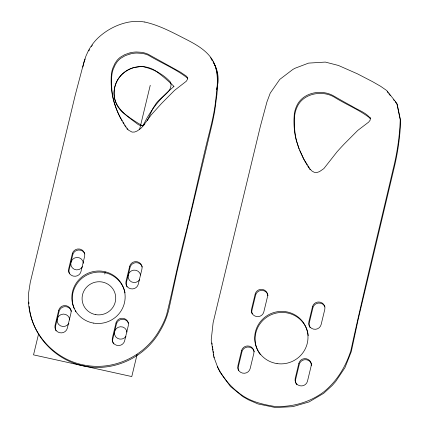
<?xml version="1.0" encoding="UTF-8"?>
<svg xmlns="http://www.w3.org/2000/svg" width="429" height="429" viewBox="0 0 429 429"><rect width="100%" height="100%" fill="white"/><g stroke="black" fill="none" stroke-linecap="round" stroke-linejoin="round"><path stroke-width="0.64" d="M38.712 333.376L33.532 354.869L131.778 376.565L137.114 354.424M104.751 274.04L105.223 272.088M139.581 129.547L150.247 85.291M216.372 89.623C219.589 80.513 218.35 69.97 213.036 61.894M147.383 120.506L152.686 108.902A36.234 35.494 -21.2 0 1 155.185 104.982C159.207 97.174 173.536 92.391 170.629 82.304C163.771 74.448 153.603 69.149 143.506 66.736A20.597 20.179 -21.2 0 0 140.353 66.581L133.762 67.643A29.408 28.807 -21.2 0 0 127.375 70.335L124.49 72.211A25.617 25.096 -21.2 0 0 114.865 86.712L114.42 88.916A29.043 28.453 -21.2 0 0 114.109 94.562C114.725 108.66 128.148 116.747 138.229 124.582C140.197 125.788 143.077 126.276 144.777 124.34M91.409 46.718L91.699 46.294M92.294 45.458L92.6 45.045M173.933 86.438L166.747 92.836A114.822 112.478 -21.2 0 0 147.265 117.557L142.777 125.997A172.126 168.613 -21.2 0 1 124.271 113.674A26.721 26.174 -21.2 0 1 119.718 76.92A26.721 26.174 -21.2 0 1 157.137 71.943M130.019 53.995L125.102 55.727L120.688 58.339A19.729 19.326 -21.2 0 0 117.149 61.84L115.278 64.666L113.192 69.31A29.027 28.437 -21.2 0 0 111.964 74.163L111.62 77.52A94.3 92.374 -21.2 0 0 112.007 90.991A69.096 67.685 -21.2 0 0 114.736 104.097A91.221 89.361 -21.2 0 0 120.388 117.905L120.919 118.897M144.82 22.04C159.953 25.397 173.702 33.071 187.419 40.036C198.654 45.865 210.73 52.998 215.095 65.664C219.385 78.394 216.484 91.999 215.127 104.987C213.326 118.12 209.695 130.877 206.585 143.731C199.506 173.118 193.157 202.67 185.993 232.035C178.748 259.524 173.284 287.457 166.543 315.031A79.322 77.703 -21.2 0 1 159.432 330.239C145.211 355.453 115.294 370.232 86.647 365.492C58.349 361.411 34.234 338.363 29.44 310.087A66.838 65.476 -21.2 0 1 28.518 293.629L30.25 282.475L75.295 94.873L84.089 61.567L85.907 56.156L88.208 51.083A50.622 49.587 -21.2 0 1 98.032 37.934C106.499 30.009 117.16 24.367 128.566 22.142A46.858 45.898 -21.2 0 1 144.82 22.04M299.158 149.061L296.729 141.543A68.822 67.417 -21.2 0 1 294.857 131.371A93.881 91.962 -21.2 0 1 294.385 120.485L294.702 115.267A29.129 28.534 -21.2 0 1 296.911 107.47C302.659 93.479 321.879 89.774 334.175 97.067C346.069 104.569 359.507 109.781 370.517 118.538C366.216 112.564 358.274 110.194 352.123 106.312C345.962 102.949 339.838 99.528 333.767 96.01C321.466 88.717 302.247 92.428 296.503 106.413A29.129 28.534 -21.2 0 0 294.289 114.211L293.978 119.428A93.881 91.962 -21.2 0 0 294.45 130.314A68.822 67.417 -21.2 0 0 296.321 140.487L298.75 148.005L303.271 158.322M387.173 91.624L387.977 92.643M388.781 93.661L390.385 95.694M393.597 99.764L394.401 100.783M395.206 101.802L397.211 104.344L400.643 120.817C400.085 136.969 397.742 153.03 393.929 168.726L358.306 318.838L351.292 351.614L344.927 367.717L335.623 381.596L332.298 385.392L323.697 393.307L309.03 401.946L292.755 406.66L275.488 407.55L257.968 403.936L248.37 399.78L242.835 396.6L230.389 386.422L220.045 372.12L217.83 367.648L213.798 356.831L211.207 339.977L213.095 322.855L216.843 307.132L260.323 126.55L266.935 101.941L270.232 93.12L279.756 79.424L292.868 69.434L295.072 68.238L308.585 63.106L325.338 62.087L338.46 65.471L357.319 73.777L372.538 81.655L380.636 86.299L386.765 90.567L396.804 103.287L400.236 119.766C399.678 135.913 397.334 151.973 393.522 167.675L393.05 169.535C378.93 229.858 364.092 290.031 350.879 350.557C345.779 366.672 336.674 381.697 323.289 392.251C309.347 402.482 292.272 407.126 275.075 406.494C263.663 404.617 252.177 402.086 242.428 395.543C231.767 388.186 223.064 378.265 217.423 366.591M126.786 128.614L127.504 129.574M187.752 78.298C175.869 68.876 161.325 63.009 148.305 55.175A26.657 26.115 -21.2 0 0 141.886 53.357L136.771 53.046A29.236 28.641 -21.2 0 0 130.019 53.995M309.631 168.988L310.183 169.745M211.99 60.366L212.35 60.87M210.618 57.749L212.36 60.441M307.781 166.146L309.009 168.055M124.748 125.488L125.745 127.043M307.132 165.111L303.528 158.832M122.882 122.415L123.793 123.949M121.182 119.396L122.013 120.898M213.401 62.055L215.503 66.715L216.929 71.734L217.675 77.107L217.744 82.84L216.918 94.552L214.634 111.701L212.409 122.855L177.043 271.595L168.592 310.687L166.951 316.087A79.322 77.703 -21.2 0 1 159.84 331.295C145.624 356.504 115.701 371.283 87.055 366.543C58.993 362.484 34.947 339.773 29.987 311.744M299.758 150.568L304.359 160.06L310.049 169.064L311.947 171.021L314.216 172.286L316.822 172.528L319.449 171.654L323.847 168.613L337.097 151.743A322.699 316.109 -21.2 0 1 344.444 143.79L357.781 130.405L368.661 122.12L370.254 120.013L370.109 117.482M211.915 342.975L212.119 344.272M212.414 346.214L212.612 347.511M212.811 348.809L213.009 350.107M213.213 351.399L213.411 352.697M213.61 353.995L213.808 355.292M214.007 356.59L214.205 357.883M82.55 266.677A6.328 6.199 -21.2 0 1 72.319 267.825A6.328 6.199 -21.2 0 1 74.7 257.942A6.328 6.199 -21.2 0 1 83.376 263.261M139.623 279.713A6.328 6.199 -21.2 0 1 129.628 280.48A6.328 6.199 -21.2 0 1 131.601 270.779A6.328 6.199 -21.2 0 1 140.573 275.037M125.976 336.336A6.328 6.199 -21.2 0 1 115.884 336.99A6.328 6.199 -21.2 0 1 118.222 327.279A6.328 6.199 -21.2 0 1 126.995 332.1M68.903 323.305A6.328 6.199 -21.2 0 1 58.671 324.447A6.328 6.199 -21.2 0 1 61.052 314.564A6.328 6.199 -21.2 0 1 69.729 319.884M74.201 308.505A26.721 26.174 -21.2 0 1 91.286 273.262A26.721 26.174 -21.2 0 1 125.048 292.873M75.879 311.84A26.721 26.174 -21.2 0 1 75.268 310.757M157.116 71.975A172.126 168.613 -21.2 0 1 173.959 86.411M113.647 343.913A6.188 6.06 -21.2 0 1 112.773 339.141L116.415 324.04A6.188 6.06 -21.2 0 1 123.847 319.433A9.947 9.744 -21.2 0 1 124.566 319.61A6.188 6.06 -21.2 0 1 128.453 323.182M127.054 286.904A6.188 6.06 -21.2 0 1 126.421 282.518L130.062 267.417A6.188 6.06 -21.2 0 1 137.494 262.811A9.947 9.744 -21.2 0 1 138.213 262.988A6.188 6.06 -21.2 0 1 142.251 266.988M56.092 330.877A6.188 6.06 -21.2 0 1 55.464 326.485L59.1 311.384A6.188 6.06 -21.2 0 1 66.538 306.778A9.947 9.744 -21.2 0 1 67.256 306.955A6.188 6.06 -21.2 0 1 71.407 311.395M69.53 273.852A6.188 6.06 -21.2 0 1 69.112 269.862L72.753 254.762A6.188 6.06 -21.2 0 1 80.185 250.155A9.947 9.744 -21.2 0 1 80.904 250.332A6.188 6.06 -21.2 0 1 84.792 253.904M82.84 67.063A58.768 57.566 -21.2 0 1 85.13 59.046M88.846 50.895A58.768 57.566 -21.2 0 1 89.538 49.673M29.848 311.143A66.838 65.476 -21.2 0 1 29.134 306.301M28.92 303.866A66.838 65.476 -21.2 0 1 28.818 302.037M252.209 313.84A6.188 6.06 -21.2 0 1 251.957 310.237L255.598 295.141A6.188 6.06 -21.2 0 1 263.031 290.535L263.304 290.594A6.188 6.06 -21.2 0 1 268.002 295.731M238.556 370.463A6.188 6.06 -21.2 0 1 238.309 366.865L241.951 351.764A6.188 6.06 -21.2 0 1 249.383 347.158L249.657 347.217A6.188 6.06 -21.2 0 1 254.274 351.85M310.124 327.649A6.188 6.06 -21.2 0 1 309.266 322.892L312.907 307.797A6.188 6.06 -21.2 0 1 320.34 303.19L320.613 303.249A6.188 6.06 -21.2 0 1 324.935 306.907M296.868 384.786A6.188 6.06 -21.2 0 1 295.619 379.52L299.26 364.419A6.188 6.06 -21.2 0 1 306.692 359.813L306.966 359.872A6.188 6.06 -21.2 0 1 311.701 365.513M260.457 354.762A26.721 26.174 -21.2 0 1 272.034 314.377A26.721 26.174 -21.2 0 1 308.263 335.682M187.639 78.18L187.57 79.156L186.325 81.231L174.501 90.412L161.433 103.582L151.18 114.934L142.986 126.147L140.782 128.437L137.162 130.995L134.572 132.041L132.073 132.094L128.561 130.175L125.338 125.992L119.986 116.849A91.221 89.361 -21.2 0 1 114.334 103.04A69.096 67.685 -21.2 0 1 111.599 89.94A94.3 92.374 -21.2 0 1 111.213 76.464L111.551 73.112A29.027 28.437 -21.2 0 1 112.779 68.254L114.865 63.615L116.736 60.784A19.729 19.326 -21.2 0 1 120.276 57.282L124.694 54.671L129.606 52.939A29.236 28.641 -21.2 0 1 136.358 51.989L141.479 52.3A26.657 26.115 -21.2 0 1 147.898 54.124L180.453 72.152L186.674 76.346L187.639 78.18M58.693 310.333L55.051 325.434A6.188 6.06 -21.2 0 0 59.186 332.577A9.947 9.744 -21.2 0 0 59.899 332.748A6.188 6.06 -21.2 0 0 67.337 328.142L70.973 313.047A6.188 6.06 -21.2 0 0 66.844 305.904A9.947 9.744 -21.2 0 0 65.675 305.641A6.188 6.06 -21.2 0 0 58.693 310.333M72.34 253.705L68.704 268.806A6.188 6.06 -21.2 0 0 72.833 275.949A9.947 9.744 -21.2 0 0 73.552 276.126A6.188 6.06 -21.2 0 0 80.984 271.519L84.62 256.419A6.188 6.06 -21.2 0 0 80.491 249.276A9.947 9.744 -21.2 0 0 79.322 249.018A6.188 6.06 -21.2 0 0 72.34 253.705M116.002 322.989L112.366 338.09A6.188 6.06 -21.2 0 0 116.495 345.227A9.947 9.744 -21.2 0 0 117.208 345.404A6.188 6.06 -21.2 0 0 124.646 340.798L128.282 325.697A6.188 6.06 -21.2 0 0 124.153 318.559A9.947 9.744 -21.2 0 0 122.984 318.297A6.188 6.06 -21.2 0 0 116.002 322.989M129.655 266.361L126.013 281.462A6.188 6.06 -21.2 0 0 130.143 288.604A9.947 9.744 -21.2 0 0 130.861 288.781A6.188 6.06 -21.2 0 0 138.294 284.175L141.935 269.074A6.188 6.06 -21.2 0 0 137.806 261.931A9.947 9.744 -21.2 0 0 136.631 261.674A6.188 6.06 -21.2 0 0 129.655 266.361M241.538 350.707L237.902 365.808A6.188 6.06 -21.2 0 0 242.471 373.069L242.744 373.128A6.188 6.06 -21.2 0 0 250.182 368.522L253.818 353.421A6.188 6.06 -21.2 0 0 249.244 346.16L248.97 346.101A6.188 6.06 -21.2 0 0 241.538 350.707M255.185 294.085L251.55 309.186A6.188 6.06 -21.2 0 0 256.124 316.441L256.397 316.5A6.188 6.06 -21.2 0 0 263.83 311.894L267.471 296.798A6.188 6.06 -21.2 0 0 262.897 289.537L262.623 289.478A6.188 6.06 -21.2 0 0 255.185 294.085M298.847 363.363L295.211 378.464A6.188 6.06 -21.2 0 0 299.785 385.725L300.059 385.784A6.188 6.06 -21.2 0 0 307.491 381.177L311.127 366.076A6.188 6.06 -21.2 0 0 306.553 358.816L306.285 358.757A6.188 6.06 -21.2 0 0 298.847 363.363M312.5 306.74L308.859 321.841A6.188 6.06 -21.2 0 0 313.433 329.097L313.706 329.156A6.188 6.06 -21.2 0 0 321.139 324.549L324.78 309.454A6.188 6.06 -21.2 0 0 320.206 302.193L319.932 302.134A6.188 6.06 -21.2 0 0 312.5 306.74M95.785 314.639A16.876 16.533 -21.2 0 0 114.784 292.605A16.876 16.533 -21.2 0 0 86.138 287.682A16.876 16.533 -21.2 0 0 95.785 314.639M93.56 323.112A26.721 26.174 -21.2 0 0 123.643 288.218A26.721 26.174 -21.2 0 0 78.276 280.427A26.721 26.174 -21.2 0 0 93.56 323.112M277.048 363.594A26.721 26.174 -21.2 0 0 306.263 327.997A26.721 26.174 -21.2 0 0 260.703 321.3A26.721 26.174 -21.2 0 0 277.048 363.594"/></g></svg>
